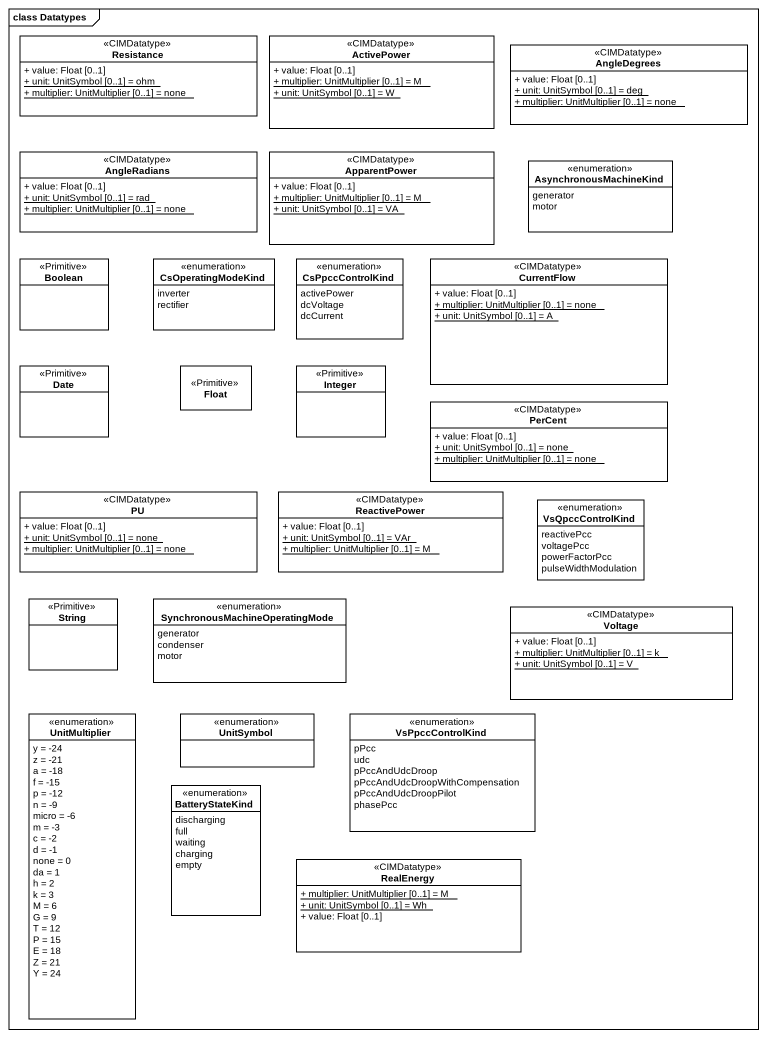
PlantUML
@startuml
mainframe class Datatypes
hide circle
hide empty members
skinparam classAttributeIconSize 0
class Resistance <<CIMDatatype>> {
  + value: Float [0..1]
  {static} + unit: UnitSymbol [0..1] = ohm
  {static} + multiplier: UnitMultiplier [0..1] = none
}
class ActivePower <<CIMDatatype>> {
  + value: Float [0..1]
  {static} + multiplier: UnitMultiplier [0..1] = M
  {static} + unit: UnitSymbol [0..1] = W
}
class AngleDegrees <<CIMDatatype>> {
  + value: Float [0..1]
  {static} + unit: UnitSymbol [0..1] = deg
  {static} + multiplier: UnitMultiplier [0..1] = none
}
class AngleRadians <<CIMDatatype>> {
  + value: Float [0..1]
  {static} + unit: UnitSymbol [0..1] = rad
  {static} + multiplier: UnitMultiplier [0..1] = none
}
class ApparentPower <<CIMDatatype>> {
  + value: Float [0..1]
  {static} + multiplier: UnitMultiplier [0..1] = M
  {static} + unit: UnitSymbol [0..1] = VA
}
enum AsynchronousMachineKind {
  generator
  motor
}
class Boolean <<Primitive>>
enum CsOperatingModeKind {
  inverter
  rectifier
}
enum CsPpccControlKind {
  activePower
  dcVoltage
  dcCurrent
}
class CurrentFlow <<CIMDatatype>> {
  + value: Float [0..1]
  {static} + multiplier: UnitMultiplier [0..1] = none
  {static} + unit: UnitSymbol [0..1] = A
}
class Date <<Primitive>>
class Float <<Primitive>>
class Integer <<Primitive>>
class PerCent <<CIMDatatype>> {
  + value: Float [0..1]
  {static} + unit: UnitSymbol [0..1] = none
  {static} + multiplier: UnitMultiplier [0..1] = none
}
class PU <<CIMDatatype>> {
  + value: Float [0..1]
  {static} + unit: UnitSymbol [0..1] = none
  {static} + multiplier: UnitMultiplier [0..1] = none
}
class ReactivePower <<CIMDatatype>> {
  + value: Float [0..1]
  {static} + unit: UnitSymbol [0..1] = VAr
  {static} + multiplier: UnitMultiplier [0..1] = M
}
enum VsQpccControlKind {
  reactivePcc
  voltagePcc
  powerFactorPcc
  pulseWidthModulation
}
class String <<Primitive>>
enum "SynchronousMachineOperatingMode" as SynchronousMachineOperatingM {
  generator
  condenser
  motor
}
class Voltage <<CIMDatatype>> {
  + value: Float [0..1]
  {static} + multiplier: UnitMultiplier [0..1] = k
  {static} + unit: UnitSymbol [0..1] = V
}
enum UnitMultiplier {
  y = -24
  z = -21
  a = -18
  f = -15
  p = -12
  n = -9
  micro = -6
  m = -3
  c = -2
  d = -1
  none = 0
  da = 1
  h = 2
  k = 3
  M = 6
  G = 9
  T = 12
  P = 15
  E = 18
  Z = 21
  Y = 24
}
enum UnitSymbol
enum VsPpccControlKind {
  pPcc
  udc
  pPccAndUdcDroop
  pPccAndUdcDroopWithCompensation
  pPccAndUdcDroopPilot
  phasePcc
}
enum BatteryStateKind {
  discharging
  full
  waiting
  charging
  empty
}
class RealEnergy <<CIMDatatype>> {
  {static} + multiplier: UnitMultiplier [0..1] = M
  {static} + unit: UnitSymbol [0..1] = Wh
  + value: Float [0..1]
}
@enduml
